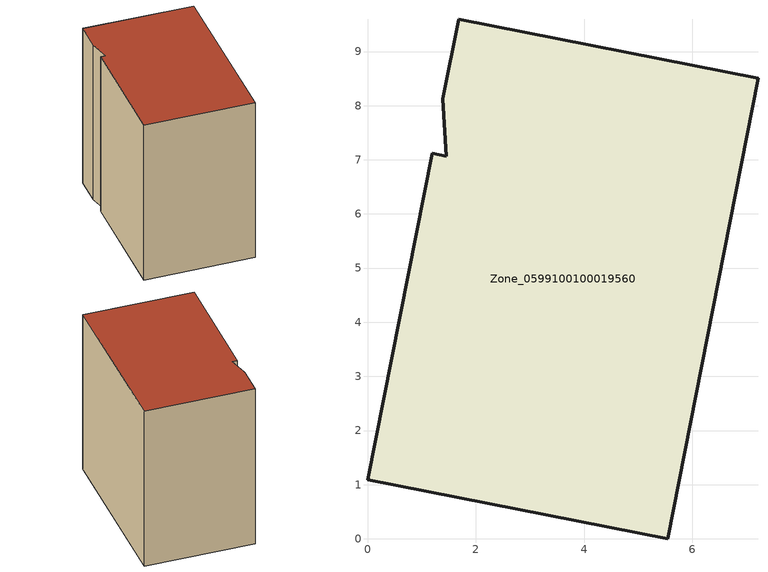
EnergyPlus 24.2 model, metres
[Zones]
Zone_0599100100019560
 floor ground (C_G): 0,1.09 1.19,7.12 1.45,7.07 1.39,8.13 1.68,9.6 7.21,8.5 5.55,0 z0
 wall outside (C_F): 5.55,0 7.21,8.5 1.68,9.6 1.39,8.13 1.45,7.07 1.19,7.12 0,1.09 5.55,0 z0:8.98
 roof outside (C_R): 1.19,7.12 0,1.09 5.55,0 7.21,8.5 1.68,9.6 1.39,8.13 1.45,7.07 z8.98
[BUILDING]
Pand.0599100100019560: North Axis=0; Terrain=City; Loads Convergence Tolerance Value=0.04; Temperature Convergence Tolerance Value=0.4; Solar Distribution=FullExterior; Maximum Number of Warmup Days=25; Minimum Number of Warmup Days=1
[Site:Location]
Rotterdam.The.Hague.AP_ZH_NLD Design_Conditions: Latitude=51.96; Longitude=4.45; Time Zone=1; Elevation=-4.5
[SITE:GROUNDTEMPERATURE:BUILDINGSURFACE]
18, 18, 18, 18, 18, 18, 18, 18, 18, 18, 18, 18
[MATERIAL] Thermal Absorptance=0.9; Solar Absorptance=0.7; Visible Absorptance=0.7
Name | Roughness | Thickness | Conductivity | Density | Specific Heat
G.TC.2015-2018 | MediumSmooth | 0.15 | 0.0428571 | 540 | 1210
F.TC.2015-2018 | Rough | 0.3 | 0.0666667 | 1920 | 840
R.TC.2015-2018 | MediumRough | 0.2 | 0.0333333 | 1500 | 1000
[CONSTRUCTION]
C_G: G.TC.2015-2018
C_F: F.TC.2015-2018
C_R: R.TC.2015-2018
[ZONE]
Zone_0599100100019560: Type=1; Multiplier=1; Ceiling Height=Autocalculate; Volume=Autocalculate; Floor Area=autocalculate; Part of Total Floor Area=Yes
[ZONEINFILTRATION:DESIGNFLOWRATE]
Infil_Zone_0599100100019560: Zone or ZoneList or Space or SpaceList=Zone_0599100100019560; Schedule=AlwaysOn; Design Flow Rate Calculation Method=Flow/Area; Flow Rate per Floor Area=0.0015; Constant Term Coefficient=1; Temperature Term Coefficient=0; Velocity Term Coefficient=0; Velocity Squared Term Coefficient=0
[HVACTEMPLATE:ZONE:IDEALLOADSAIRSYSTEM]
Zone_0599100100019560: Maximum Heating Supply Air Temperature=50; Minimum Cooling Supply Air Temperature=13; Maximum Heating Supply Air Humidity Ratio=0.0156; Minimum Cooling Supply Air Humidity Ratio=0.0077; Heating Limit=NoLimit; Cooling Limit=NoLimit; Dehumidification Control Type=ConstantSensibleHeatRatio; Cooling Sensible Heat Ratio=0.7; Dehumidification Setpoint=60; Humidification Control Type=None; Humidification Setpoint=30; Outdoor Air Method=None; Outdoor Air Flow Rate per Person=0.00944; Outdoor Air Flow Rate per Zone Floor Area=0; Outdoor Air Flow Rate per Zone=0; Demand Controlled Ventilation Type=None; Outdoor Air Economizer Type=NoEconomizer; Heat Recovery Type=None; Sensible Heat Recovery Effectiveness=0.7; Latent Heat Recovery Effectiveness=0.65
[ZONECONTROL:THERMOSTAT]
ThermostatControl_Zone_0599100100019560: Zone or ZoneList=Zone_0599100100019560; Control Type Schedule=DualSetpointControlType; Control 1=Thermostat_Zone_0599100100019560; Temperature Difference Between Cutout And Setpoint=0
[THERMOSTATSETPOINT:DUALSETPOINT]
Thermostat_Zone_0599100100019560: Heating Setpoint Temperature Schedule=HeatingSetpoint_Zone_0599100100019560; Cooling Setpoint Temperature Schedule=CoolingSetpoint_Zone_0599100100019560
[SCHEDULE:COMPACT]
HeatingSetpoint_Zone_0599100100019560: Through: 12/31, For: AllDays, Until: 24:00, 21
CoolingSetpoint_Zone_0599100100019560: Through: 12/31, For: AllDays, Until: 24:00, 24
DualSetpointControlType: Through: 12/31, For: AllDays, Until: 24:00, 4
AlwaysOn: Through: 12/31, For: AllDays, Until: 24:00, 1
